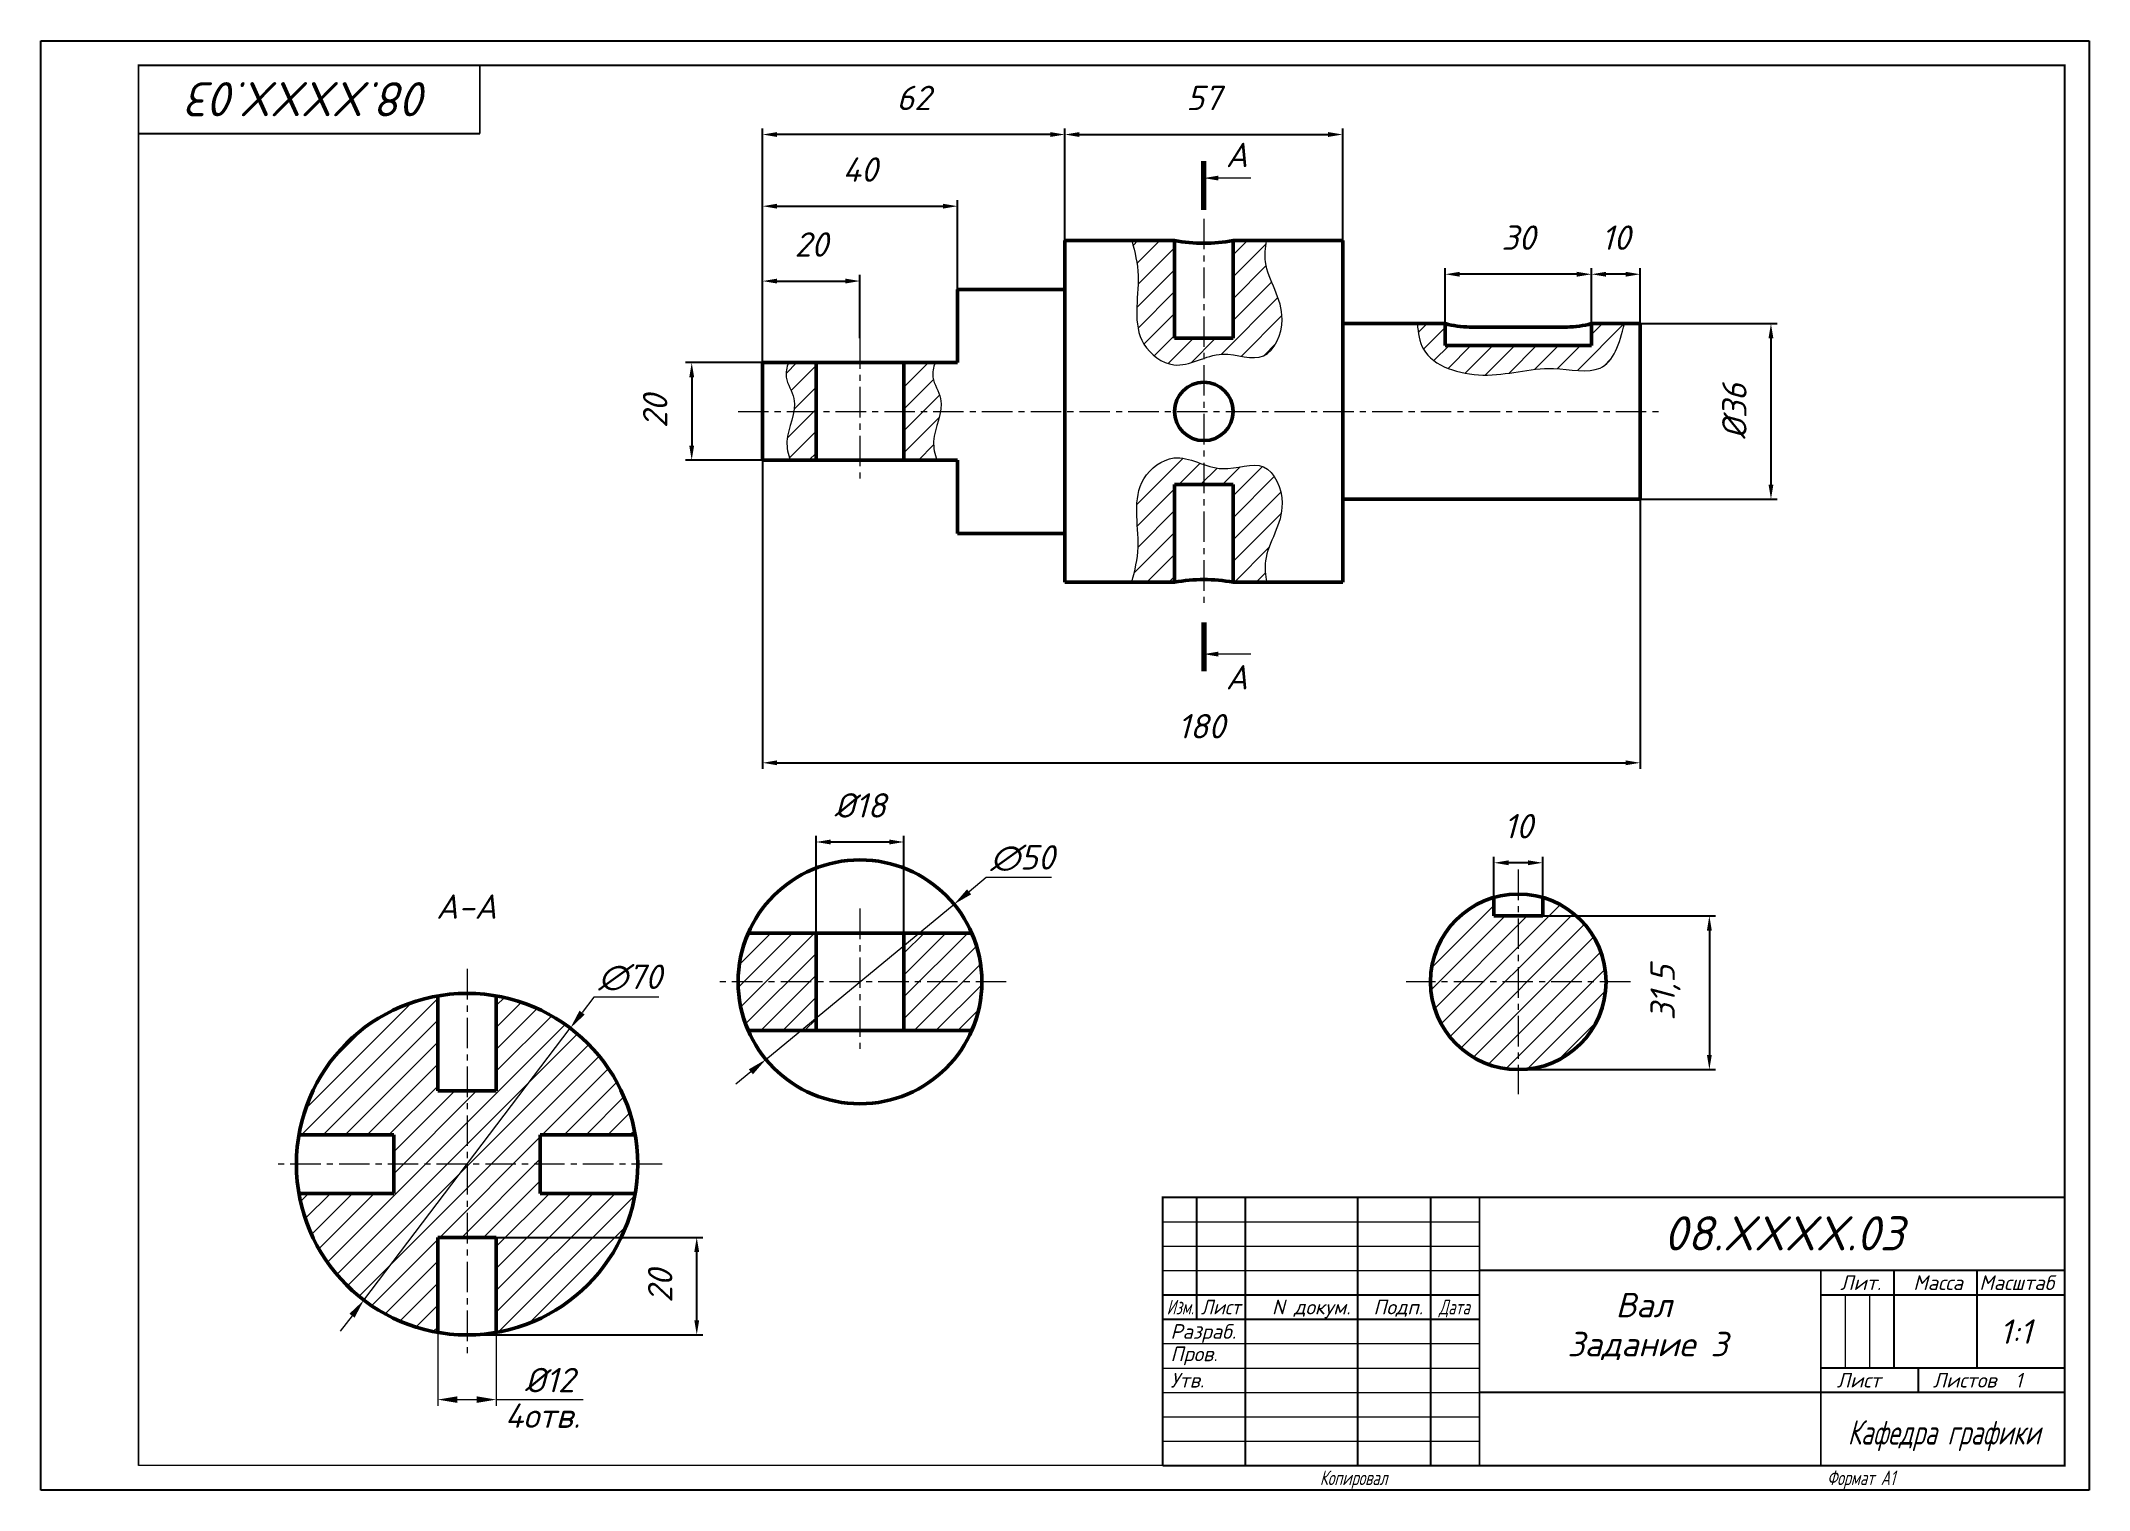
# Model space of a CAD drawing. Header units: millimetres. Extents: x 0 to 420, y 0 to 297.
import ezdxf
from ezdxf.enums import TextEntityAlignment as Align

# ---------------------------------------------------------------- set-up
doc = ezdxf.new("R2010")
doc.units = ezdxf.units.MM
doc.linetypes.add('CENTER', pattern=[2, 1.25, -0.25, 0.25, -0.25])
doc.layers.get('0').update_dxf_attribs({"lineweight": 15})
for name, color, linetype, lineweight in [('Осевая', 7, 'CENTER', 15), ('ОСН', 7, 'Continuous', 50), ('Размер', 7, 'Continuous', 18), ('Тонкая', 7, 'Continuous', 18)]:
    doc.layers.add(name, color=color, linetype=linetype, lineweight=lineweight)
doc.styles.add('ESKD', font='isocpeur.ttf', dxfattribs={"oblique": 15})
doc.styles.get("Standard").update_dxf_attribs({"font": 'isocpeur.ttf', "oblique": 15})
doc.dimstyles.new('ESKD', dxfattribs={"dimtxt": 5, "dimasz": 4, "dimexe": 1.25, "dimexo": 0, "dimgap": 1.5, "dimtad": 3, "dimdec": 0, "dimdsep": 46, "dimtxsty": 'ESKD', "dimcen": 1.5, "dimdle": 1.25, "dimclrd": 256, "dimclre": 256, "dimclrt": 256, "dimazin": 2, "dimtfac": 0.766667, "dimtdec": 0, "dimtmove": 0, "dimatfit": 3, "dimtvp": 1.5, "dimtolj": 1, "dimtzin": 0, "dimlwd": -1, "dimlwe": -1, "dimarcsym": 0})
doc.dimstyles.new('ISO-25', dxfattribs={"dimtxt": 5, "dimasz": 3, "dimexe": 1.25, "dimexo": 0, "dimgap": 1.5, "dimtad": 0, "dimdec": 0, "dimzin": 0, "dimdsep": 46, "dimtxsty": 'ESKD', "dimcen": -3, "dimdle": 1.25, "dimadec": 0, "dimazin": 0, "dimtfac": 0.766667, "dimtdec": 0, "dimtofl": 0, "dimtmove": 2, "dimatfit": 3, "dimtvp": 1.5, "dimtolj": 1, "dimtzin": 0, "dimarcsym": 0})
pattern_1 = [(45, (182.9733, -324.7037), (-2.245064, 2.245064), [])]

# ---------------------------------------------------------------- blocks, each defined once
blk = doc.blocks.new('*D1')
at = {"layer": 'DEFPOINTS', "color": 0, "ltscale": 5, "transparency": 16777216}
for p in [(167.96, 247.79), (167.96, 236.08), (147.96, 231.08)]:
    blk.add_point(p, dxfattribs=at)
at = {"layer": 'Размер', "color": 0, "lineweight": -2, "ltscale": 5, "transparency": 16777216}
for p, q in [((147.96, 231.08), (147.96, 249.04)), ((167.96, 236.08), (167.96, 249.04)), ((150.96, 247.79), (164.96, 247.79))]:
    blk.add_line(p, q, dxfattribs=at)
at = {"layer": 'Размер', "color": 0, "ltscale": 5, "transparency": 16777216}
for points in [[(150.96, 248.29), (150.96, 247.29), (147.96, 247.79)], [(164.96, 248.29), (164.96, 247.29), (167.96, 247.79)]]:
    blk.add_solid(points, dxfattribs=at)
at = {"layer": 'Размер', "color": 0, "ltscale": 5, "transparency": 16777216, "insert": (157.96, 255.29), "char_height": 5, "attachment_point": 5, "style": 'ESKD'}
blk.add_mtext('\\A1;20', dxfattribs=at)
blk = doc.blocks.new('*D2')
at = {"layer": 'DEFPOINTS', "color": 0, "ltscale": 5, "transparency": 16777216}
for p in [(187.96, 263.14), (187.96, 246.08), (147.96, 231.08)]:
    blk.add_point(p, dxfattribs=at)
at = {"layer": 'Размер', "color": 0, "lineweight": -2, "ltscale": 5, "transparency": 16777216}
for p, q in [((147.96, 231.08), (147.96, 264.39)), ((150.96, 263.14), (184.96, 263.14)), ((187.96, 246.08), (187.96, 264.39))]:
    blk.add_line(p, q, dxfattribs=at)
at = {"layer": 'Размер', "color": 0, "ltscale": 5, "transparency": 16777216}
for points in [[(150.96, 263.64), (150.96, 262.64), (147.96, 263.14)], [(184.96, 263.64), (184.96, 262.64), (187.96, 263.14)]]:
    blk.add_solid(points, dxfattribs=at)
at = {"layer": 'Размер', "color": 0, "ltscale": 5, "transparency": 16777216, "insert": (167.96, 270.64), "char_height": 5, "attachment_point": 5, "style": 'ESKD'}
blk.add_mtext('\\A1;40', dxfattribs=at)
blk = doc.blocks.new('*D3')
at = {"layer": 'DEFPOINTS', "color": 0, "ltscale": 5, "transparency": 16777216}
for p in [(147.96, 211.08), (327.96, 203.08), (327.96, 149.05)]:
    blk.add_point(p, dxfattribs=at)
at = {"layer": 'Размер', "color": 0, "lineweight": -2, "ltscale": 5, "transparency": 16777216}
for p, q in [((147.96, 211.08), (147.96, 147.8)), ((327.96, 203.08), (327.96, 147.8)), ((150.96, 149.05), (324.96, 149.05))]:
    blk.add_line(p, q, dxfattribs=at)
at = {"layer": 'Размер', "color": 0, "ltscale": 5, "transparency": 16777216}
for points in [[(150.96, 149.55), (150.96, 148.55), (147.96, 149.05)], [(324.96, 149.55), (324.96, 148.55), (327.96, 149.05)]]:
    blk.add_solid(points, dxfattribs=at)
at = {"layer": 'Размер', "color": 0, "ltscale": 5, "transparency": 16777216, "insert": (237.96, 156.55), "char_height": 5, "attachment_point": 5, "style": 'ESKD'}
blk.add_mtext('\\A1;180', dxfattribs=at)
blk = doc.blocks.new('*D4')
at = {"layer": 'DEFPOINTS', "color": 0, "ltscale": 5, "transparency": 16777216}
for p in [(317.96, 249.19), (317.96, 239.08), (327.96, 239.08)]:
    blk.add_point(p, dxfattribs=at)
at = {"layer": 'Размер', "color": 0, "lineweight": -2, "ltscale": 5, "transparency": 16777216}
for p, q in [((317.96, 239.08), (317.96, 250.44)), ((324.96, 249.19), (320.96, 249.19)), ((327.96, 239.08), (327.96, 250.44))]:
    blk.add_line(p, q, dxfattribs=at)
at = {"layer": 'Размер', "color": 0, "ltscale": 5, "transparency": 16777216}
for points in [[(320.96, 249.69), (320.96, 248.69), (317.96, 249.19)], [(324.96, 249.69), (324.96, 248.69), (327.96, 249.19)]]:
    blk.add_solid(points, dxfattribs=at)
at = {"layer": 'Размер', "color": 0, "ltscale": 5, "transparency": 16777216, "insert": (322.96, 256.69), "char_height": 5, "attachment_point": 5, "style": 'ESKD'}
blk.add_mtext('\\A1;10', dxfattribs=at)
blk = doc.blocks.new('*D5')
at = {"layer": 'DEFPOINTS', "color": 0, "ltscale": 5, "transparency": 16777216}
for p in [(287.96, 249.19), (287.96, 239.08), (317.96, 239.08)]:
    blk.add_point(p, dxfattribs=at)
at = {"layer": 'Размер', "color": 0, "lineweight": -2, "ltscale": 5, "transparency": 16777216}
for p, q in [((287.96, 239.08), (287.96, 250.44)), ((314.96, 249.19), (290.96, 249.19)), ((317.96, 239.08), (317.96, 250.44))]:
    blk.add_line(p, q, dxfattribs=at)
at = {"layer": 'Размер', "color": 0, "ltscale": 5, "transparency": 16777216}
for points in [[(290.96, 249.69), (290.96, 248.69), (287.96, 249.19)], [(314.96, 249.69), (314.96, 248.69), (317.96, 249.19)]]:
    blk.add_solid(points, dxfattribs=at)
at = {"layer": 'Размер', "color": 0, "ltscale": 5, "transparency": 16777216, "insert": (302.96, 256.69), "char_height": 5, "attachment_point": 5, "style": 'ESKD'}
blk.add_mtext('\\A1;30', dxfattribs=at)
blk = doc.blocks.new('*D6')
at = {"layer": 'DEFPOINTS', "color": 0, "ltscale": 5, "transparency": 16777216}
for p in [(307.96, 117.66), (302.96, 86.16), (342.14, 86.16)]:
    blk.add_point(p, dxfattribs=at)
at = {"layer": 'Размер', "color": 0, "lineweight": -2, "ltscale": 5, "transparency": 16777216}
for p, q in [((307.96, 117.66), (343.39, 117.66)), ((342.14, 114.66), (342.14, 89.16)), ((302.96, 86.16), (343.39, 86.16))]:
    blk.add_line(p, q, dxfattribs=at)
at = {"layer": 'Размер', "color": 0, "ltscale": 5, "transparency": 16777216}
for points in [[(341.64, 114.66), (342.64, 114.66), (342.14, 117.66)], [(341.64, 89.16), (342.64, 89.16), (342.14, 86.16)]]:
    blk.add_solid(points, dxfattribs=at)
at = {"layer": 'Размер', "color": 0, "ltscale": 5, "transparency": 16777216, "insert": (333.14, 101.91), "char_height": 5, "attachment_point": 5, "rotation": 90, "style": 'ESKD'}
blk.add_mtext('\\A1;31,5', dxfattribs=at)
blk = doc.blocks.new('*D7')
at = {"layer": 'DEFPOINTS', "color": 0, "ltscale": 5, "transparency": 16777216}
for p in [(297.96, 128.56), (297.96, 121.45), (307.96, 121.45)]:
    blk.add_point(p, dxfattribs=at)
at = {"layer": 'Размер', "color": 0, "lineweight": -2, "ltscale": 5, "transparency": 16777216}
for p, q in [((297.96, 121.45), (297.96, 129.81)), ((304.96, 128.56), (300.96, 128.56)), ((307.96, 121.45), (307.96, 129.81))]:
    blk.add_line(p, q, dxfattribs=at)
at = {"layer": 'Размер', "color": 0, "ltscale": 5, "transparency": 16777216}
for points in [[(300.96, 129.06), (300.96, 128.06), (297.96, 128.56)], [(304.96, 129.06), (304.96, 128.06), (307.96, 128.56)]]:
    blk.add_solid(points, dxfattribs=at)
at = {"layer": 'Размер', "color": 0, "ltscale": 5, "transparency": 16777216, "insert": (302.96, 136.06), "char_height": 5, "attachment_point": 5, "style": 'ESKD'}
blk.add_mtext('\\A1;10', dxfattribs=at)
blk = doc.blocks.new('*D8')
at = {"layer": 'DEFPOINTS', "color": 0, "ltscale": 5, "transparency": 16777216}
for p in [(327.96, 239.08), (327.96, 203.08), (354.77, 203.08)]:
    blk.add_point(p, dxfattribs=at)
at = {"layer": 'Размер', "color": 0, "lineweight": -2, "ltscale": 5, "transparency": 16777216}
for p, q in [((327.96, 239.08), (356.02, 239.08)), ((354.77, 236.08), (354.77, 206.08)), ((327.96, 203.08), (356.02, 203.08))]:
    blk.add_line(p, q, dxfattribs=at)
at = {"layer": 'Размер', "color": 0, "ltscale": 5, "transparency": 16777216}
for points in [[(354.27, 236.08), (355.27, 236.08), (354.77, 239.08)], [(354.27, 206.08), (355.27, 206.08), (354.77, 203.08)]]:
    blk.add_solid(points, dxfattribs=at)
at = {"layer": 'Размер', "color": 0, "ltscale": 5, "transparency": 16777216, "insert": (347.27, 221.08), "char_height": 5, "attachment_point": 5, "rotation": 90, "style": 'ESKD'}
blk.add_mtext('\\A1;%%c36', dxfattribs=at)
blk = doc.blocks.new('*D9')
at = {"layer": 'DEFPOINTS', "color": 0, "ltscale": 5, "transparency": 16777216}
for p in [(147.96, 231.08), (133.45, 211.08), (147.96, 211.08)]:
    blk.add_point(p, dxfattribs=at)
at = {"layer": 'Размер', "color": 0, "lineweight": -2, "ltscale": 5, "transparency": 16777216}
for p, q in [((147.96, 231.08), (132.2, 231.08)), ((133.45, 228.08), (133.45, 214.08)), ((147.96, 211.08), (132.2, 211.08))]:
    blk.add_line(p, q, dxfattribs=at)
at = {"layer": 'Размер', "color": 0, "ltscale": 5, "transparency": 16777216}
for points in [[(132.95, 228.08), (133.95, 228.08), (133.45, 231.08)], [(132.95, 214.08), (133.95, 214.08), (133.45, 211.08)]]:
    blk.add_solid(points, dxfattribs=at)
at = {"layer": 'Размер', "color": 0, "ltscale": 5, "transparency": 16777216, "insert": (125.95, 221.08), "char_height": 5, "attachment_point": 5, "rotation": 90, "style": 'ESKD'}
blk.add_mtext('\\A1;20', dxfattribs=at)
blk = doc.blocks.new('*D10')
at = {"layer": 'DEFPOINTS', "color": 0, "ltscale": 5, "transparency": 16777216}
for p in [(147.96, 277.83), (209.96, 256.08), (147.96, 231.08)]:
    blk.add_point(p, dxfattribs=at)
at = {"layer": 'Размер', "color": 0, "lineweight": -2, "ltscale": 5, "transparency": 16777216}
for p, q in [((147.96, 231.08), (147.96, 279.08)), ((206.96, 277.83), (150.96, 277.83)), ((209.96, 256.08), (209.96, 279.08))]:
    blk.add_line(p, q, dxfattribs=at)
at = {"layer": 'Размер', "color": 0, "ltscale": 5, "transparency": 16777216}
for points in [[(150.96, 278.33), (150.96, 277.33), (147.96, 277.83)], [(206.96, 278.33), (206.96, 277.33), (209.96, 277.83)]]:
    blk.add_solid(points, dxfattribs=at)
at = {"layer": 'Размер', "color": 0, "ltscale": 5, "transparency": 16777216, "insert": (178.96, 285.33), "char_height": 5, "attachment_point": 5, "style": 'ESKD'}
blk.add_mtext('\\A1;62', dxfattribs=at)
blk = doc.blocks.new('*D11')
at = {"layer": 'DEFPOINTS', "color": 0, "ltscale": 5, "transparency": 16777216}
for p in [(266.96, 277.83), (209.96, 256.08), (266.96, 256.08)]:
    blk.add_point(p, dxfattribs=at)
at = {"layer": 'Размер', "color": 0, "lineweight": -2, "ltscale": 5, "transparency": 16777216}
for p, q in [((209.96, 256.08), (209.96, 279.08)), ((212.96, 277.83), (263.96, 277.83)), ((266.96, 256.08), (266.96, 279.08))]:
    blk.add_line(p, q, dxfattribs=at)
at = {"layer": 'Размер', "color": 0, "ltscale": 5, "transparency": 16777216}
for points in [[(212.96, 278.33), (212.96, 277.33), (209.96, 277.83)], [(263.96, 278.33), (263.96, 277.33), (266.96, 277.83)]]:
    blk.add_solid(points, dxfattribs=at)
at = {"layer": 'Размер', "color": 0, "ltscale": 5, "transparency": 16777216, "insert": (238.46, 285.33), "char_height": 5, "attachment_point": 5, "style": 'ESKD'}
blk.add_mtext('\\A1;57', dxfattribs=at)
blk = doc.blocks.new('*D12')
at = {"layer": 'DEFPOINTS', "color": 0, "ltscale": 5, "transparency": 16777216}
for p in [(187.25, 120.06), (148.67, 88.26)]:
    blk.add_point(p, dxfattribs=at)
at = {"layer": 'Размер', "ltscale": 5, "transparency": 16777216}
for p, q in [((193.86, 125.51), (190.34, 122.6)), ((207.2, 125.51), (193.86, 125.51)), ((148.67, 88.26), (187.25, 120.06)), ((145.58, 85.72), (142.49, 83.17))]:
    blk.add_line(p, q, dxfattribs=at)
for points in [[(189.91, 123.12), (190.76, 122.09), (187.25, 120.06)], [(145.16, 86.23), (146, 85.2), (148.67, 88.26)]]:
    blk.add_solid(points, dxfattribs=at)
at = {"layer": 'Размер', "ltscale": 5, "transparency": 16777216, "insert": (201.28, 129.51), "char_height": 5, "attachment_point": 5, "style": 'ESKD'}
blk.add_mtext('\\A1;∅50', dxfattribs=at)
blk = doc.blocks.new('*D13')
at = {"layer": 'DEFPOINTS', "color": 0, "ltscale": 5, "transparency": 16777216}
for p in [(158.96, 132.82), (158.96, 114.16), (176.96, 114.16)]:
    blk.add_point(p, dxfattribs=at)
at = {"layer": 'Размер', "color": 0, "lineweight": -2, "ltscale": 5, "transparency": 16777216}
for p, q in [((158.96, 114.16), (158.96, 134.07)), ((173.96, 132.82), (161.96, 132.82)), ((176.96, 114.16), (176.96, 134.07))]:
    blk.add_line(p, q, dxfattribs=at)
at = {"layer": 'Размер', "color": 0, "ltscale": 5, "transparency": 16777216}
for points in [[(161.96, 133.32), (161.96, 132.32), (158.96, 132.82)], [(173.96, 133.32), (173.96, 132.32), (176.96, 132.82)]]:
    blk.add_solid(points, dxfattribs=at)
at = {"layer": 'Размер', "color": 0, "ltscale": 5, "transparency": 16777216, "insert": (167.96, 140.32), "char_height": 5, "attachment_point": 5, "style": 'ESKD'}
blk.add_mtext('\\A1;%%c18', dxfattribs=at)
blk = doc.blocks.new('*D14')
at = {"layer": 'DEFPOINTS', "color": 0, "ltscale": 5, "transparency": 16777216}
for p in [(81.38, 32.31), (93.38, 32.31), (93.38, 18.53)]:
    blk.add_point(p, dxfattribs=at)
at = {"layer": 'Размер', "ltscale": 5, "transparency": 16777216}
for p, q in [((81.38, 32.31), (81.38, 17.28)), ((93.38, 32.31), (93.38, 17.28)), ((85.38, 18.53), (89.38, 18.53)), ((93.38, 18.53), (111.22, 18.53))]:
    blk.add_line(p, q, dxfattribs=at)
for points in [[(85.38, 19.2), (85.38, 17.86), (81.38, 18.53)], [(89.38, 19.2), (89.38, 17.86), (93.38, 18.53)]]:
    blk.add_solid(points, dxfattribs=at)
at = {"layer": 'Размер', "ltscale": 5, "transparency": 16777216, "insert": (104.3, 22.53), "char_height": 5, "attachment_point": 5, "style": 'ESKD'}
blk.add_mtext('\\A1;%%c12', dxfattribs=at)
blk = doc.blocks.new('*D15')
at = {"layer": 'DEFPOINTS', "color": 0, "ltscale": 5, "transparency": 16777216}
for p in [(93.38, 51.79), (134.48, 51.79), (87.38, 31.79)]:
    blk.add_point(p, dxfattribs=at)
at = {"layer": 'Размер', "color": 0, "lineweight": -2, "ltscale": 5, "transparency": 16777216}
for p, q in [((93.38, 51.79), (135.73, 51.79)), ((134.48, 34.79), (134.48, 48.79)), ((87.38, 31.79), (135.73, 31.79))]:
    blk.add_line(p, q, dxfattribs=at)
at = {"layer": 'Размер', "color": 0, "ltscale": 5, "transparency": 16777216}
for points in [[(133.98, 48.79), (134.98, 48.79), (134.48, 51.79)], [(133.98, 34.79), (134.98, 34.79), (134.48, 31.79)]]:
    blk.add_solid(points, dxfattribs=at)
at = {"layer": 'Размер', "color": 0, "ltscale": 5, "transparency": 16777216, "insert": (126.98, 41.79), "char_height": 5, "attachment_point": 5, "rotation": 90, "style": 'ESKD'}
blk.add_mtext('\\A1;20', dxfattribs=at)
blk = doc.blocks.new('*D16')
at = {"layer": 'DEFPOINTS', "color": 0, "ltscale": 5, "transparency": 16777216}
for p in [(108.55, 94.66), (66.21, 38.92)]:
    blk.add_point(p, dxfattribs=at)
at = {"layer": 'Размер', "ltscale": 5, "transparency": 16777216}
for p, q in [((113.39, 101.03), (110.97, 97.85)), ((126.73, 101.03), (113.39, 101.03)), ((66.21, 38.92), (108.55, 94.66)), ((63.79, 35.73), (61.37, 32.55))]:
    blk.add_line(p, q, dxfattribs=at)
for points in [[(110.44, 98.25), (111.5, 97.44), (108.55, 94.66)], [(63.26, 36.13), (64.32, 35.33), (66.21, 38.92)]]:
    blk.add_solid(points, dxfattribs=at)
at = {"layer": 'Размер', "ltscale": 5, "transparency": 16777216, "insert": (120.81, 105.03), "char_height": 5, "attachment_point": 5, "style": 'ESKD'}
blk.add_mtext('\\A1;∅70', dxfattribs=at)

msp = doc.modelspace()

# ---------------------------------------------------------------- hatches: boundary and pattern name
at = {"layer": 'Тонкая', "ltscale": 5}
h = msp.add_hatch(dxfattribs=at)
h.set_pattern_fill('ANSI31', color=256, style=0)
h.set_pattern_definition(pattern_1)
edge = h.paths.add_edge_path()
edge.add_line((232.46, 236.08), (232.46, 256.08))
edge.add_line((232.46, 256.08), (223.69, 256.08))
edge.add_spline(control_points=[(223.69, 256.08), (224.38, 253.75), (225.88, 246.8), (222.95, 236.2), (232.01, 229.35), (236.36, 231.24), (238.46, 231.96)], knot_values=[5.158711, 5.158711, 5.158711, 5.158711, 12.42356, 26.50092, 33.949319, 40.372458, 40.372458, 40.372458, 40.372458], degree=3, periodic=0)
edge.add_line((238.46, 231.96), (238.46, 236.08))
edge.add_line((238.46, 236.08), (232.46, 236.08))
edge = h.paths.add_edge_path()
edge.add_line((244.46, 236.08), (238.46, 236.08))
edge.add_line((238.46, 236.08), (238.46, 231.96))
edge.add_spline(control_points=[(238.46, 231.96), (239.71, 232.39), (243.8, 233.6), (251.57, 229.98), (256.6, 241.93), (250.53, 249.23), (251.05, 254.6), (251.39, 256.08)], knot_values=[40.372458, 40.372458, 40.372458, 40.372458, 44.197951, 52.629603, 60.975949, 73.289159, 77.874405, 77.874405, 77.874405, 77.874405], degree=3, periodic=0)
edge.add_line((251.39, 256.08), (244.46, 256.08))
edge.add_line((244.46, 256.08), (244.46, 236.08))
h = msp.add_hatch(dxfattribs=at)
h.set_pattern_fill('ANSI31', color=256, style=0)
h.set_pattern_definition(pattern_1)
edge = h.paths.add_edge_path()
edge.add_spline(control_points=[(282.26, 239.08), (282.39, 237.16), (283.31, 230.89), (296.95, 226.91), (307.87, 231.1), (321.42, 227.87), (323.75, 234.95), (324.74, 239.08)], knot_values=[1.815751, 1.815751, 1.815751, 1.815751, 7.279601, 20.569419, 35.164213, 44.683604, 55.395416, 55.395416, 55.395416, 55.395416], degree=3, periodic=0)
edge.add_line((324.74, 239.08), (317.96, 239.08))
edge.add_line((317.96, 239.08), (317.96, 234.58))
edge.add_line((317.96, 234.58), (287.96, 234.58))
edge.add_line((287.96, 234.58), (287.96, 239.08))
edge.add_line((287.96, 239.08), (282.26, 239.08))
h = msp.add_hatch(dxfattribs=at)
h.set_pattern_fill('ANSI31', color=256, style=0)
h.set_pattern_definition(pattern_1)
edge = h.paths.add_edge_path()
edge.add_spline(control_points=[(153.33, 231.08), (152.91, 230.08), (152.35, 227.62), (154.68, 224.37), (154.57, 221.97), (154.41, 221.08)], knot_values=[3.063338, 3.063338, 3.063338, 3.063338, 6.225097, 10.898279, 13.587827, 13.587827, 13.587827, 13.587827], degree=3, periodic=0)
edge.add_line((154.41, 221.08), (158.96, 221.08))
edge.add_line((158.96, 221.08), (158.96, 231.08))
edge.add_line((158.96, 231.08), (153.33, 231.08))
edge = h.paths.add_edge_path()
edge.add_spline(control_points=[(154.41, 221.08), (154.05, 219.02), (152.46, 215.58), (153.2, 212.33), (153.67, 211.08)], knot_values=[13.587827, 13.587827, 13.587827, 13.587827, 19.837027, 23.806299, 23.806299, 23.806299, 23.806299], degree=3, periodic=0)
edge.add_line((153.67, 211.08), (158.96, 211.08))
edge.add_line((158.96, 211.08), (158.96, 221.08))
edge.add_line((158.96, 221.08), (154.41, 221.08))
edge = h.paths.add_edge_path()
edge.add_line((176.96, 221.08), (184.49, 221.08))
edge.add_spline(control_points=[(184.49, 221.08), (184.64, 221.97), (184.75, 224.37), (182.42, 227.62), (182.99, 230.08), (183.4, 231.08)], knot_values=[3.063338, 3.063338, 3.063338, 3.063338, 5.752885, 10.426068, 13.587827, 13.587827, 13.587827, 13.587827], degree=3, periodic=0)
edge.add_line((183.4, 231.08), (176.96, 231.08))
edge.add_line((176.96, 231.08), (176.96, 221.08))
edge = h.paths.add_edge_path()
edge.add_spline(control_points=[(183.75, 211.08), (183.28, 212.33), (182.54, 215.58), (184.13, 219.02), (184.49, 221.08)], knot_values=[13.587827, 13.587827, 13.587827, 13.587827, 17.557098, 23.806299, 23.806299, 23.806299, 23.806299], degree=3, periodic=0)
edge.add_line((184.49, 221.08), (176.96, 221.08))
edge.add_line((176.96, 221.08), (176.96, 211.08))
edge.add_line((176.96, 211.08), (183.75, 211.08))
h = msp.add_hatch(dxfattribs=at)
h.set_pattern_fill('ANSI31', color=256, style=0)
h.set_pattern_definition(pattern_1)
edge = h.paths.add_edge_path()
edge.add_line((244.46, 186.08), (251.39, 186.08))
edge.add_spline(control_points=[(251.39, 186.08), (251.05, 187.56), (250.53, 192.93), (256.6, 200.23), (251.57, 212.18), (243.8, 208.56), (239.71, 209.77), (238.46, 210.2)], knot_values=[40.372458, 40.372458, 40.372458, 40.372458, 44.957704, 57.270915, 65.617261, 74.048913, 77.874405, 77.874405, 77.874405, 77.874405], degree=3, periodic=0)
edge.add_line((238.46, 210.2), (238.46, 206.08))
edge.add_line((238.46, 206.08), (244.46, 206.08))
edge.add_line((244.46, 206.08), (244.46, 186.08))
edge = h.paths.add_edge_path()
edge.add_line((232.46, 206.08), (238.46, 206.08))
edge.add_line((238.46, 206.08), (238.46, 210.2))
edge.add_spline(control_points=[(238.46, 210.2), (236.36, 210.92), (232.01, 212.81), (222.95, 205.96), (225.88, 195.36), (224.38, 188.4), (223.69, 186.08)], knot_values=[5.158711, 5.158711, 5.158711, 5.158711, 11.58185, 19.03025, 33.107609, 40.372458, 40.372458, 40.372458, 40.372458], degree=3, periodic=0)
edge.add_line((223.69, 186.08), (232.46, 186.08))
edge.add_line((232.46, 186.08), (232.46, 206.08))
h = msp.add_hatch(dxfattribs=at)
h.set_pattern_fill('ANSI31', color=256, style=0)
h.set_pattern_definition([(45, (0, -25.4622), (-2.245064, 2.245064), [])])
h.paths.add_polyline_path([(302.96, 86.16, 0.414214), (320.96, 104.16), (302.96, 104.16)])
h.paths.add_polyline_path([(320.96, 104.16, 0.333976), (307.96, 121.45), (307.96, 117.66), (302.96, 117.66), (302.96, 104.16)])
h.paths.add_polyline_path([(302.96, 104.16), (302.96, 117.66), (297.96, 117.66), (297.96, 121.45, 0.333976), (284.96, 104.16)])
h.paths.add_polyline_path([(302.96, 104.16), (284.96, 104.16, 0.414214), (302.96, 86.16)])
h = msp.add_hatch(dxfattribs=at)
h.set_pattern_fill('ANSI31', color=256, style=0)
h.set_pattern_definition([(45, (258.413, -441.622), (-2.245064, 2.245064), [])])
h.paths.add_polyline_path([(158.96, 114.16), (145.05, 114.16, 0.208712), (145.05, 94.16), (158.96, 94.16)])
h.paths.add_polyline_path([(190.87, 114.16), (176.96, 114.16), (176.96, 94.16), (190.87, 94.16, 0.208712)])
h = msp.add_hatch(dxfattribs=at)
h.set_pattern_fill('ANSI31', color=256, style=0)
h.set_pattern_definition([(45, (245.0544, -364.1828), (-2.245064, 2.245064), [])])
h.paths.add_polyline_path([(93.38, 81.79), (87.38, 81.79), (87.38, 66.79), (102.38, 66.79), (102.38, 72.79), (121.86, 72.79, 0.316538), (93.38, 101.27)])
h.paths.add_polyline_path([(81.38, 81.79), (81.38, 101.27, 0.316538), (52.9, 72.79), (72.38, 72.79), (72.38, 66.79), (87.38, 66.79), (87.38, 81.79)])
h.paths.add_polyline_path([(81.38, 32.31), (81.38, 51.79), (87.38, 51.79), (87.38, 66.79), (72.38, 66.79), (72.38, 60.79), (52.9, 60.79, 0.316538)])
h.paths.add_polyline_path([(121.86, 60.79), (102.38, 60.79), (102.38, 66.79), (87.38, 66.79), (87.38, 51.79), (93.38, 51.79), (93.38, 32.31, 0.316538)])

# ---------------------------------------------------------------- linework, layer by layer
for p, q in [((230, 55), (295, 55)), ((230, 50), (295, 50)), ((230, 45), (295, 45)), ((370, 40), (370, 25)), ((370, 40), (370, 25)), ((375, 40), (375, 25)), ((375, 40), (375, 25)), ((230, 30), (295, 30)), ((230, 25), (295, 25)), ((230, 20), (295, 20)), ((230, 15), (295, 15)), ((230, 10), (295, 10)), ((230, 5), (20, 5))]:
    msp.add_line(p, q)
at = {"const_width": 0.4}
for points in [[(20, 5), (20, 292), (415, 292), (415, 5), (230, 5)], [(90, 292), (90, 278)], [(20, 278), (90, 278)], [(230, 5), (230, 60), (415, 60)], [(237, 35), (237, 60)], [(247, 5), (247, 60)], [(270, 5), (270, 60)], [(285, 60), (285, 5)], [(295, 5), (295, 60)], [(295, 45), (415, 45)], [(365, 45), (365, 5)], [(380, 45), (380, 25)], [(380, 45), (380, 25)], [(397, 45), (397, 25)], [(397, 45), (397, 25)], [(230, 40), (295, 40)], [(365, 40), (415, 40)], [(365, 40), (415, 40)], [(230, 35), (295, 35)], [(365, 25), (415, 25)], [(365, 25), (415, 25)], [(385, 25), (385, 20)], [(385, 25), (385, 20)], [(295, 20), (415, 20)]]:
    msp.add_lwpolyline(points, dxfattribs=at)
at = {"layer": 'DEFPOINTS'}
for p, q in [((0, 297), (420, 297)), ((0, 0), (0, 297)), ((420, 297), (420, 0)), ((420, 0), (0, 0))]:
    msp.add_line(p, q, dxfattribs=at)
at = {"layer": 'Осевая', "ltscale": 5}
for p, q in [((238.46, 260.56), (238.46, 181.6)), ((167.96, 236.08), (167.96, 206.08)), ((142.96, 221.08), (332.96, 221.08)), ((302.96, 127.16), (302.96, 81.16)), ((167.96, 119.16), (167.96, 89.16)), ((87.38, 106.79), (87.38, 26.79)), ((197.96, 104.16), (137.96, 104.16)), ((325.96, 104.16), (279.96, 104.16)), ((127.38, 66.79), (47.38, 66.79))]:
    msp.add_line(p, q, dxfattribs=at)
at = {"layer": 'ОСН', "lineweight": 70, "ltscale": 5}
for p, q in [((238.46, 262.4), (238.46, 272.4)), ((238.46, 177.83), (238.46, 167.83))]:
    msp.add_line(p, q, dxfattribs=at)
at = {"layer": 'ОСН', "ltscale": 10}
for p, q in [((209.96, 256.08), (232.46, 256.08)), ((209.96, 256.08), (209.96, 186.08)), ((232.46, 236.08), (232.46, 256.08)), ((244.46, 256.08), (266.96, 256.08)), ((244.46, 236.08), (244.46, 256.08)), ((266.96, 256.08), (266.96, 186.08)), ((187.96, 246.08), (209.96, 246.08)), ((187.96, 246.08), (187.96, 231.08)), ((232.46, 236.08), (244.46, 236.08)), ((266.96, 239.08), (287.96, 239.08)), ((292.96, 238.37), (312.96, 238.37)), ((317.96, 239.08), (327.96, 239.08)), ((327.96, 239.08), (327.96, 203.08)), ((147.96, 231.08), (147.96, 211.08)), ((147.96, 231.08), (187.96, 231.08)), ((158.96, 211.08), (158.96, 231.08)), ((176.96, 211.08), (176.96, 231.08)), ((287.96, 234.58), (317.96, 234.58)), ((147.96, 211.08), (187.96, 211.08)), ((187.96, 211.08), (187.96, 196.08)), ((232.46, 206.08), (232.46, 186.08)), ((232.46, 206.08), (244.46, 206.08)), ((244.46, 206.08), (244.46, 186.08)), ((266.96, 203.08), (327.96, 203.08)), ((187.96, 196.08), (209.96, 196.08)), ((209.96, 186.08), (232.46, 186.08)), ((244.46, 186.08), (266.96, 186.08)), ((297.96, 117.66), (297.96, 121.45)), ((297.96, 117.66), (307.96, 117.66)), ((307.96, 121.45), (307.96, 117.66)), ((190.87, 114.16), (145.05, 114.16)), ((158.96, 94.16), (158.96, 114.16)), ((176.96, 94.16), (176.96, 114.16)), ((81.38, 81.79), (81.38, 101.27)), ((93.38, 81.79), (93.38, 101.27)), ((145.05, 94.16), (190.87, 94.16)), ((81.38, 81.79), (93.38, 81.79)), ((72.38, 72.79), (52.9, 72.79)), ((72.38, 60.79), (72.38, 72.79)), ((102.38, 72.79), (102.38, 60.79)), ((102.38, 72.79), (121.86, 72.79)), ((72.38, 60.79), (52.9, 60.79)), ((102.38, 60.79), (121.86, 60.79)), ((93.38, 51.79), (81.38, 51.79)), ((81.38, 51.79), (81.38, 32.31)), ((93.38, 51.79), (93.38, 32.31))]:
    msp.add_line(p, q, dxfattribs=at)
at = {"layer": 'ОСН', "ltscale": 5}
for p, q in [((287.96, 239.08), (287.96, 234.58)), ((317.96, 239.08), (317.96, 234.58))]:
    msp.add_line(p, q, dxfattribs=at)
at = {"layer": 'ОСН', "ltscale": 10}
for centre, radius in [((238.46, 221.08), 6), ((167.96, 104.16), 25)]:
    msp.add_circle(centre, radius, dxfattribs=at)
at = {"layer": 'ОСН', "ltscale": 5}
for centre, radius in [((302.96, 104.16), 18), ((87.38, 66.79), 35)]:
    msp.add_circle(centre, radius, dxfattribs=at)
at = {"layer": 'ОСН', "ltscale": 10}
for centre, radius, start, end in [((238.46, 290.56), 35, 260.1291, 279.8709), ((293.05, 257.05), 18.68, 254.1673, 269.705), ((312.86, 257.05), 18.68, 270.295, 285.8327), ((238.46, 151.6), 35, 80.1291, 99.8709), ((167.96, 104.16), 25, 156.4218, 203.5782), ((167.96, 104.16), 25, 336.4218, 23.5782)]:
    msp.add_arc(centre, radius, start, end, dxfattribs=at)
at = {"layer": 'Размер', "ltscale": 5}
for p, q in [((248.08, 268.9), (241.46, 268.9)), ((248.08, 171.33), (241.46, 171.33))]:
    msp.add_line(p, q, dxfattribs=at)
for points in [[(241.46, 268.4), (241.46, 269.4), (238.46, 268.9)], [(241.46, 171.83), (241.46, 170.83), (238.46, 171.33)]]:
    msp.add_solid(points, dxfattribs=at)
at = {"layer": 'Тонкая', "ltscale": 5}
for points, knots in [([(223.69, 256.08), (224.38, 253.75), (225.88, 246.8), (222.95, 236.2), (233.25, 228.41), (241.37, 234.72), (251.57, 229.98), (256.6, 241.93), (250.53, 249.23), (251.05, 254.6), (251.39, 256.08)], [5.158711, 5.158711, 5.158711, 5.158711, 12.42356, 26.50092, 33.949319, 44.197951, 52.629603, 60.975949, 73.289159, 77.874405, 77.874405, 77.874405, 77.874405]), ([(282.26, 239.08), (282.39, 237.16), (283.31, 230.89), (296.95, 226.91), (307.87, 231.1), (321.42, 227.87), (323.75, 234.95), (324.74, 239.08)], [1.815751, 1.815751, 1.815751, 1.815751, 7.279601, 20.569419, 35.164213, 44.683604, 55.395416, 55.395416, 55.395416, 55.395416]), ([(153.33, 231.08), (152.91, 230.08), (152.35, 227.62), (156.06, 222.44), (152.27, 216.43), (153.2, 212.33), (153.67, 211.08)], [3.063338, 3.063338, 3.063338, 3.063338, 6.225097, 10.898279, 19.837027, 23.806299, 23.806299, 23.806299, 23.806299]), ([(183.4, 231.08), (182.99, 230.08), (182.42, 227.62), (186.13, 222.44), (182.35, 216.43), (183.28, 212.33), (183.75, 211.08)], [3.063338, 3.063338, 3.063338, 3.063338, 6.225097, 10.898279, 19.837027, 23.806299, 23.806299, 23.806299, 23.806299]), ([(223.69, 186.08), (224.38, 188.4), (225.88, 195.36), (222.95, 205.96), (233.25, 213.75), (241.37, 207.44), (251.57, 212.18), (256.6, 200.23), (250.53, 192.93), (251.05, 187.56), (251.39, 186.08)], [5.158711, 5.158711, 5.158711, 5.158711, 12.42356, 26.50092, 33.949319, 44.197951, 52.629603, 60.975949, 73.289159, 77.874405, 77.874405, 77.874405, 77.874405])]:
    msp.add_open_spline(points, degree=3, knots=knots, dxfattribs=at)

# ---------------------------------------------------------------- texts
at = {"oblique": 15}
msp.add_text('08.XXXX.03', height=7, rotation=180, dxfattribs=at).set_placement((79.92, 288.57))
for s, height, p in [('A', 5, (242.97, 271.14)), ('A', 5, (242.97, 164.09)), ('A-A', 5, (81.04, 117.08)), ('08.XXXX.03', 7, (332.79, 49.11)), ('Лит.', 3, (368.96, 41)), ('Масса', 3, (383.96, 41)), ('Масштаб', 3, (397.5, 41)), ('N докум.', 3, (252.44, 36)), ('Подп.', 3, (273.25, 36)), ('Вал', 5, (322.93, 35.41)), ('Разраб.', 3, (231.63, 31)), ('Пров.', 3, (231.63, 26.4)), ('Задание 3', 5, (313.02, 27.41)), ('Утв.', 3, (231.63, 21)), ('Лист', 3, (368.26, 21)), ('Листов  1', 3, (387.96, 21)), ('4отв.', 5, (95.14, 12.74))]:
    msp.add_text(s, height=height, dxfattribs=at).set_placement(p)
for s, height, width, p in [('Изм.', 3, 0.7, (230.86, 36)), ('Лист', 3, 0.9, (237.89, 36)), ('Дата', 3, 0.7, (286.68, 36)), ('Кафедра графики', 5, 0.7, (370.52, 9.32)), ('Копировал', 3, 0.7, (262.26, 1)), ('Формат А1', 3, 0.7, (366.26, 1))]:
    msp.add_text(s, height=height, dxfattribs=dict(at, width=width)).set_placement(p)
msp.add_text('1:1', height=5, dxfattribs=at).set_placement((404.96, 29.97), align=Align.CENTER)

# ---------------------------------------------------------------- dimensions: what is measured, and where the dimension line sits
at = {"layer": 'Размер', "ltscale": 5}
for base, p1, p2, picture, middle in [((147.96, 277.83), (209.96, 256.08), (147.96, 231.08), '*D10', (178.96, 285.33)), ((266.96, 277.83), (209.96, 256.08), (266.96, 256.08), '*D11', (238.46, 285.33)), ((187.96, 263.14), (147.96, 231.08), (187.96, 246.08), '*D2', (167.96, 270.64)), ((167.96, 247.79), (147.96, 231.08), (167.96, 236.08), '*D1', (157.96, 255.29)), ((287.96, 249.19), (317.96, 239.08), (287.96, 239.08), '*D5', (302.96, 256.69)), ((317.96, 249.19), (327.96, 239.08), (317.96, 239.08), '*D4', (322.96, 256.69)), ((327.96, 149.05), (147.96, 211.08), (327.96, 203.08), '*D3', (237.96, 156.55)), ((297.96, 128.56), (307.96, 121.45), (297.96, 121.45), '*D7', (302.96, 136.06))]:
    dim = msp.add_linear_dim(base=base, p1=p1, p2=p2, dimstyle='ISO-25', dxfattribs=at)
    dim.commit()
    dim.dimension.update_dxf_attribs({"geometry": picture, "text_midpoint": middle})
for base, p1, p2, text, picture, middle in [((354.77, 203.08), (327.96, 239.08), (327.96, 203.08), '%%c36', '*D8', (347.27, 221.08)), ((342.14, 86.16), (307.96, 117.66), (302.96, 86.16), '31,5', '*D6', (333.14, 101.91))]:
    dim = msp.add_linear_dim(base=base, p1=p1, p2=p2, angle=90, text=text, dimstyle='ISO-25', dxfattribs=at)
    dim.commit()
    dim.dimension.update_dxf_attribs({"geometry": picture, "text_midpoint": middle})
for base, p1, p2, picture, middle in [((133.45, 211.08), (147.96, 231.08), (147.96, 211.08), '*D9', (125.95, 221.08)), ((134.48, 51.79), (87.38, 31.79), (93.38, 51.79), '*D15', (126.98, 41.79))]:
    dim = msp.add_linear_dim(base=base, p1=p1, p2=p2, angle=90, dimstyle='ISO-25', dxfattribs=at)
    dim.commit()
    dim.dimension.update_dxf_attribs({"geometry": picture, "text_midpoint": middle})
for base, p1, p2, text, dimstyle, picture, middle in [((158.96, 132.82), (176.96, 114.16), (158.96, 114.16), '%%c18', 'ISO-25', '*D13', (167.96, 140.32)), ((93.38, 18.53), (81.38, 32.31), (93.38, 32.31), '%%c12', 'ESKD', '*D14', (104.3, 22.53))]:
    dim = msp.add_linear_dim(base=base, p1=p1, p2=p2, text=text, dimstyle=dimstyle, dxfattribs=at)
    dim.commit()
    dim.dimension.update_dxf_attribs({"geometry": picture, "text_midpoint": middle})
dim = msp.add_diameter_dim_2p(p1=(148.67, 88.26), p2=(187.25, 120.06), dimstyle='ESKD', override={"dimtoh": 1}, dxfattribs=at)
dim.commit()
dim.dimension.update_dxf_attribs({"geometry": '*D12', "text_midpoint": (201.28, 125.51), "dimtype": 163})
dim = msp.add_diameter_dim_2p(p1=(66.21, 38.92), p2=(108.55, 94.66), dimstyle='ESKD', override={"dimtoh": 1}, dxfattribs=at)
dim.commit()
dim.dimension.update_dxf_attribs({"geometry": '*D16', "text_midpoint": (120.81, 105.03)})

doc.saveas('drawing.dxf')
